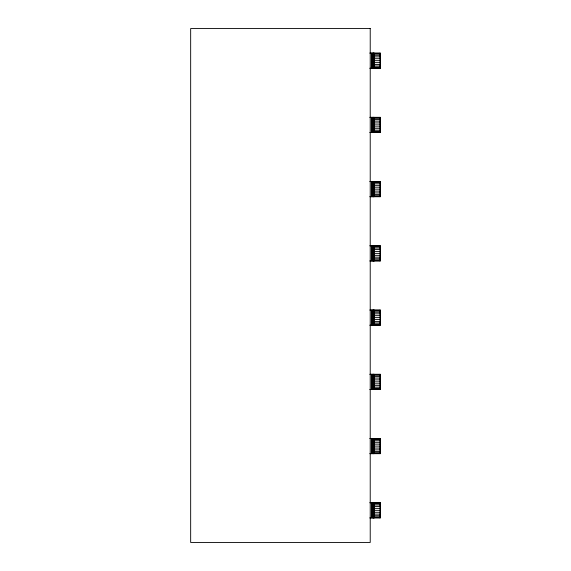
<?xml version="1.0" encoding="UTF-8"?>
<svg xmlns="http://www.w3.org/2000/svg" width="571" height="571" viewBox="0 0 571 571"><rect width="100%" height="100%" fill="white"/><g stroke="black" fill="none" stroke-linecap="round" stroke-linejoin="round"><path stroke-width="0.86" d="M369.737 53.082L380.336 53.082L380.336 68.256L369.737 68.256M374.019 53.339L380.336 53.339M374.019 54.095L380.336 54.095M374.019 55.301L380.336 55.301M374.019 56.879L380.336 56.879M374.019 58.706L380.336 58.706M374.019 60.669L380.336 60.669M374.019 62.632L380.336 62.632M374.019 64.459L380.336 64.459M374.019 66.036L380.336 66.036M374.019 67.242L380.336 67.242M374.019 67.999L380.336 67.999M369.737 117.319L380.336 117.319L380.336 132.493L369.737 132.493M374.019 117.576L380.336 117.576M374.019 118.333L380.336 118.333M374.019 119.539L380.336 119.539M374.019 121.116L380.336 121.116M374.019 122.943L380.336 122.943M374.019 124.906L380.336 124.906M374.019 126.869L380.336 126.869M374.019 128.696L380.336 128.696M374.019 130.274L380.336 130.274M374.019 131.48L380.336 131.48M374.019 132.236L380.336 132.236M369.737 181.557L380.336 181.557L380.336 196.731L369.737 196.731M374.019 181.814L380.336 181.814M374.019 182.57L380.336 182.57M374.019 183.776L380.336 183.776M374.019 185.354L380.336 185.354M374.019 187.181L380.336 187.181M374.019 189.144L380.336 189.144M374.019 191.107L380.336 191.107M374.019 192.934L380.336 192.934M374.019 194.511L380.336 194.511M374.019 195.717L380.336 195.717M374.019 196.474L380.336 196.474M369.737 245.794L380.336 245.794L380.336 260.968L369.737 260.968M374.019 246.051L380.336 246.051M374.019 246.808L380.336 246.808M374.019 248.014L380.336 248.014M374.019 249.591L380.336 249.591M374.019 251.418L380.336 251.418M374.019 253.381L380.336 253.381M374.019 255.344L380.336 255.344M374.019 257.171L380.336 257.171M374.019 258.749L380.336 258.749M374.019 259.955L380.336 259.955M374.019 260.711L380.336 260.711M369.737 310.032L380.336 310.032L380.336 325.206L369.737 325.206M374.019 310.289L380.336 310.289M374.019 311.045L380.336 311.045M374.019 312.251L380.336 312.251M374.019 313.829L380.336 313.829M374.019 315.656L380.336 315.656M374.019 317.619L380.336 317.619M374.019 319.582L380.336 319.582M374.019 321.409L380.336 321.409M374.019 322.986L380.336 322.986M374.019 324.192L380.336 324.192M374.019 324.949L380.336 324.949M369.737 374.269L380.336 374.269L380.336 389.443L369.737 389.443M374.019 374.526L380.336 374.526M374.019 375.283L380.336 375.283M374.019 376.489L380.336 376.489M374.019 378.066L380.336 378.066M374.019 379.893L380.336 379.893M374.019 381.856L380.336 381.856M374.019 383.819L380.336 383.819M374.019 385.646L380.336 385.646M374.019 387.224L380.336 387.224M374.019 388.43L380.336 388.43M374.019 389.186L380.336 389.186M369.737 438.507L380.336 438.507L380.336 453.681L369.737 453.681M374.019 438.764L380.336 438.764M374.019 439.52L380.336 439.52M374.019 440.726L380.336 440.726M374.019 442.304L380.336 442.304M374.019 444.131L380.336 444.131M374.019 446.094L380.336 446.094M374.019 448.057L380.336 448.057M374.019 449.884L380.336 449.884M374.019 451.461L380.336 451.461M374.019 452.667L380.336 452.667M374.019 453.424L380.336 453.424M369.737 502.744L380.336 502.744L380.336 517.918L369.737 517.918M374.019 503.001L380.336 503.001M374.019 503.758L380.336 503.758M374.019 504.964L380.336 504.964M374.019 506.541L380.336 506.541M374.019 508.368L380.336 508.368M374.019 510.331L380.336 510.331M374.019 512.294L380.336 512.294M374.019 514.121L380.336 514.121M374.019 515.699L380.336 515.699M374.019 516.905L380.336 516.905M374.019 517.661L380.336 517.661M380.036 53.082L380.036 68.256M380.036 117.319L380.036 132.493M380.036 181.557L380.036 196.731M380.036 245.794L380.036 260.968M380.036 310.032L380.036 325.206M380.036 374.269L380.036 389.443M380.036 438.507L380.036 453.681M380.036 502.744L380.036 517.918M374.019 53.082L374.019 68.256M374.019 117.319L374.019 132.493M374.019 181.557L374.019 196.731M374.019 245.794L374.019 260.968M374.019 310.032L374.019 325.206M374.019 374.269L374.019 389.443M374.019 438.507L374.019 453.681M374.019 502.744L374.019 517.918M373.926 53.082L373.926 68.256M373.926 117.319L373.926 132.493M373.926 181.557L373.926 196.731M373.926 245.794L373.926 260.968M373.926 310.032L373.926 325.206M373.926 374.269L373.926 389.443M373.926 438.507L373.926 453.681M373.926 502.744L373.926 517.918M373.677 53.082L373.677 68.256M373.677 117.319L373.677 132.493M373.677 181.557L373.677 196.731M373.677 245.794L373.677 260.968M373.677 310.032L373.677 325.206M373.677 374.269L373.677 389.443M373.677 438.507L373.677 453.681M373.677 502.744L373.677 517.918M373.277 53.082L373.277 68.256M373.277 117.319L373.277 132.493M373.277 181.557L373.277 196.731M373.277 245.794L373.277 260.968M373.277 310.032L373.277 325.206M373.277 374.269L373.277 389.443M373.277 438.507L373.277 453.681M373.277 502.744L373.277 517.918M372.749 53.082L372.749 68.256M372.749 117.319L372.749 132.493M372.749 181.557L372.749 196.731M372.749 245.794L372.749 260.968M372.749 310.032L372.749 325.206M372.749 374.269L372.749 389.443M372.749 438.507L372.749 453.681M372.749 502.744L372.749 517.918M372.142 53.082L372.142 68.256M372.142 117.319L372.142 132.493M372.142 181.557L372.142 196.731M372.142 245.794L372.142 260.968M372.142 310.032L372.142 325.206M372.142 374.269L372.142 389.443M372.142 438.507L372.142 453.681M372.142 502.744L372.142 517.918M371.485 53.082L371.485 68.256M371.485 117.319L371.485 132.493M371.485 181.557L371.485 196.731M371.485 245.794L371.485 260.968M371.485 310.032L371.485 325.206M371.485 374.269L371.485 389.443M371.485 438.507L371.485 453.681M371.485 502.744L371.485 517.918M370.222 28.55L190.664 28.55L190.664 542.45L370.222 542.45L370.222 28.55"/></g></svg>
